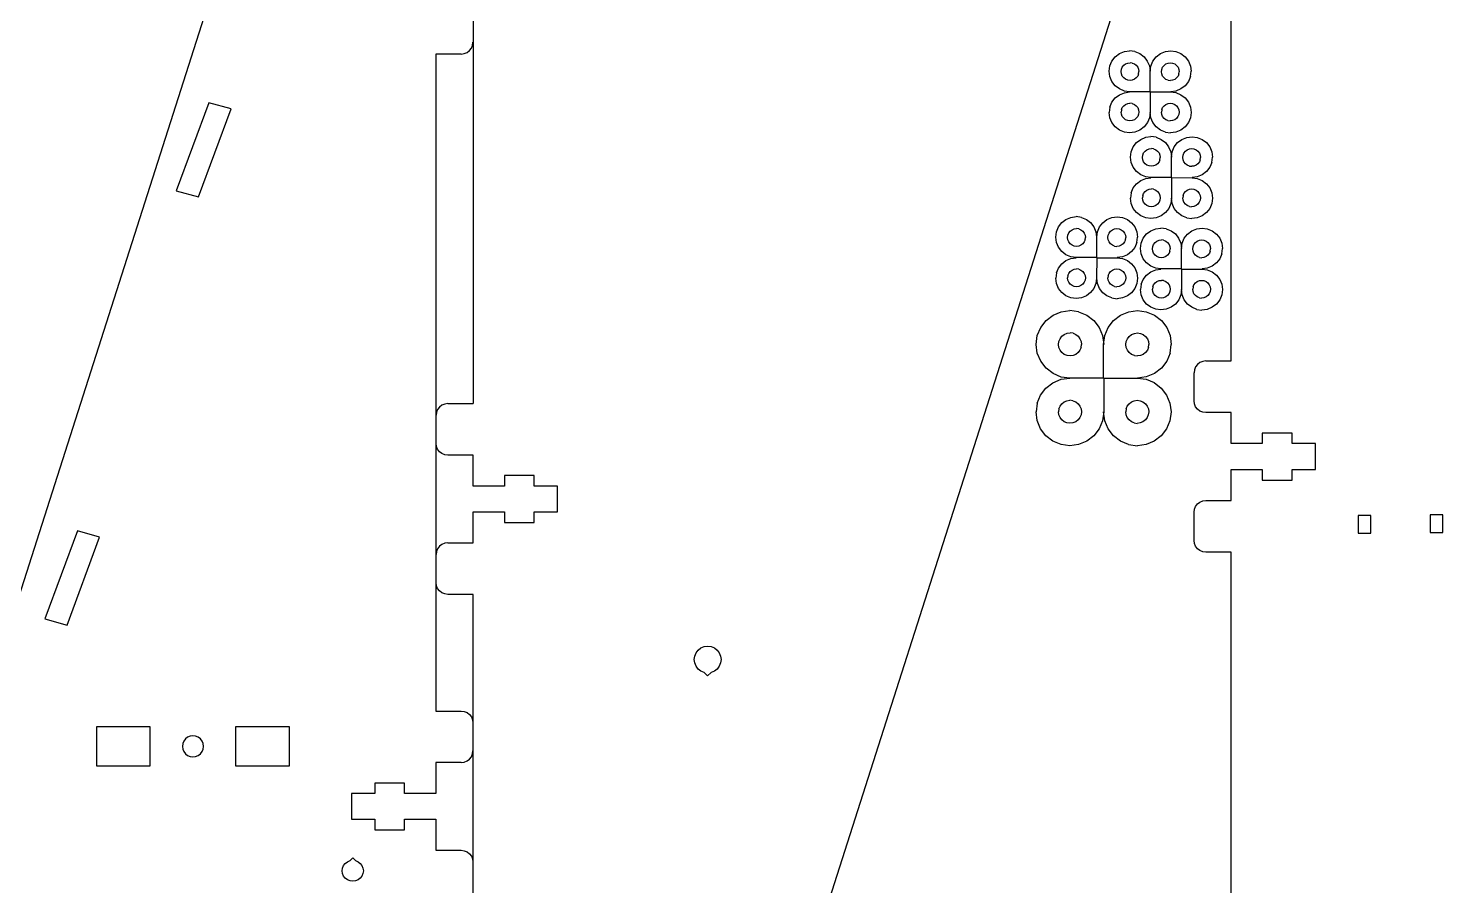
# Model space of a CAD drawing. Extents: x 0 to 941, y 0 to 539.
# Drawn here: x 396.7 to 637.9, y 171.2 to 317.5 of the extents above; entities that cross this region are included whole.
import ezdxf

# ---------------------------------------------------------------- set-up
doc = ezdxf.new("R2010")
doc.units = 0
doc.layers.add('Layer_1', color=7, linetype='CONTINUOUS')

msp = doc.modelspace()

# ---------------------------------------------------------------- linework, layer by layer
at = {"layer": 'Layer_1', "color": 5}
for points in [[(472.546849, 369.733949), (472.546849, 253.466833)], [(440.630338, 363.313664), (343.2394, 58.524133)], [(498.054969, 58.657031), (595.445906, 363.446546)], [(471.488403, 313.349051), (471.902621, 313.666266)], [(471.902621, 313.666266), (472.220459, 314.07964)], [(472.220459, 314.07964), (472.420216, 314.561044)], [(472.420216, 314.561044), (472.488401, 315.077637)], [(583.573607, 313.511278), (584.474644, 313.630037)], [(585.375746, 313.511052), (584.474644, 313.630037)], [(590.572208, 313.498759), (591.475206, 313.617174), (592.378035, 313.498429), (593.219311, 313.150519)], [(466.138458, 313.081643), (466.138458, 201.038721)], [(470.488405, 313.081643), (466.138458, 313.081643)], [(470.488405, 313.081643), (471.006029, 313.149647)], [(471.006029, 313.149647), (471.488403, 313.349051)], [(581.111185, 309.239168), (580.99277, 310.142166), (581.111515, 311.044995), (581.459424, 311.886271)], [(581.459424, 311.886102), (582.012775, 312.608506)], [(582.012775, 312.608506), (582.733872, 313.162818)], [(582.733872, 313.16296), (583.573607, 313.511278)], [(585.375746, 313.511052), (586.215315, 313.16248)], [(586.215315, 313.16248), (586.936305, 312.607913)], [(586.936305, 312.607913), (587.489435, 311.885452)], [(587.489435, 311.885452), (587.83713, 311.043979)], [(588.105275, 311.037273), (588.453932, 311.876893)], [(588.453932, 311.876893), (589.008386, 312.59788)], [(589.008386, 312.59788), (589.730847, 313.151013)], [(589.730847, 313.151013), (590.572208, 313.498759)], [(593.219142, 313.150519), (593.941546, 312.597169)], [(593.941546, 312.597169), (594.495859, 311.876071)], [(594.496, 311.876071), (594.844318, 311.036336)], [(581.45893, 308.397807), (581.111185, 309.239168)], [(587.83713, 311.043979), (587.966958, 310.143972)], [(594.844093, 309.234198), (594.49552, 308.394629)], [(594.844093, 309.234198), (594.963078, 310.135299)], [(594.844318, 311.036336), (594.963078, 310.135299)], [(582.012063, 307.675346), (581.45893, 308.397807)], [(582.733051, 307.120892), (582.012063, 307.675346)], [(582.732526, 306.144965), (583.574, 306.49266)], [(583.572671, 306.772235), (582.733051, 307.120892)], [(583.574, 306.49266), (584.474006, 306.622488)], [(592.377019, 306.772813), (591.477012, 306.642986)], [(592.370756, 306.498536), (593.210376, 306.149878)], [(593.218493, 307.120508), (592.377019, 306.772813)], [(593.940953, 307.673639), (593.218493, 307.120508)], [(594.49552, 308.394629), (593.940953, 307.673639)], [(581.106926, 304.031276), (580.987941, 303.130174)], [(581.106926, 304.031276), (581.455499, 304.870844)], [(581.455499, 304.870844), (582.010065, 305.591835)], [(582.010065, 305.591835), (582.732526, 306.144965)], [(593.210376, 306.149878), (593.931363, 305.595425)], [(593.931363, 305.595425), (594.484496, 304.872964)], [(594.832242, 304.031603), (594.950657, 303.128605), (594.831912, 302.225776), (594.484003, 301.3845)], [(594.484496, 304.872964), (594.832242, 304.031603)], [(581.1067, 302.229137), (580.987941, 303.130174)], [(581.455019, 301.389402), (581.1067, 302.229137)], [(587.845744, 302.2282), (587.497086, 301.388581)], [(588.106297, 302.226792), (587.976469, 303.126799)], [(588.453992, 301.385318), (588.106297, 302.226792)], [(582.009473, 300.668304), (581.45516, 301.389402)], [(582.731877, 300.114954), (582.009473, 300.668304)], [(585.378811, 299.766714), (584.475813, 299.6483), (583.572984, 299.767045), (582.731708, 300.114954)], [(586.220172, 300.11446), (585.378811, 299.766714)], [(586.942632, 300.667593), (586.220172, 300.11446)], [(587.497086, 301.388581), (586.942632, 300.667593)], [(589.007122, 300.662858), (588.453992, 301.385318)], [(589.728112, 300.108291), (589.007122, 300.662858)], [(590.567681, 299.759718), (589.728112, 300.108291)], [(590.567681, 299.759718), (591.468783, 299.640733)], [(592.369819, 299.759492), (591.468783, 299.640733)], [(593.209555, 300.107811), (592.369819, 299.759492)], [(593.930652, 300.662265), (593.209555, 300.107952)], [(594.484003, 301.384669), (593.930652, 300.662265)], [(584.749632, 294.610491), (584.631217, 295.513489), (584.749962, 296.416318), (585.097872, 297.257594)], [(585.097872, 297.257425), (585.651222, 297.979829)], [(585.651222, 297.979829), (586.372319, 298.534142)], [(586.372319, 298.534283), (587.212055, 298.882602)], [(587.212055, 298.882602), (588.113092, 299.001361)], [(589.014193, 298.882376), (588.113092, 299.001361)], [(589.014193, 298.882376), (589.853762, 298.533803)], [(589.853762, 298.533803), (590.574752, 297.979237)], [(590.574752, 297.979237), (591.127882, 297.256776)], [(591.127882, 297.256776), (591.475577, 296.415302)], [(591.743722, 296.408597), (592.09238, 297.248216)], [(592.09238, 297.248216), (592.646834, 297.969204)], [(592.646834, 297.969204), (593.369294, 298.522337)], [(593.369294, 298.522337), (594.210655, 298.870082)], [(594.210655, 298.870082), (595.113653, 298.988497), (596.016482, 298.869752), (596.857758, 298.521843)], [(596.857589, 298.521843), (597.579993, 297.968492)], [(597.579993, 297.968492), (598.134306, 297.247395)], [(598.134447, 297.247395), (598.482766, 296.40766)], [(585.097378, 293.76913), (584.749632, 294.610491)], [(591.475577, 296.415302), (591.605405, 295.515295)], [(598.48254, 294.605521), (598.133967, 293.765952)], [(598.48254, 294.605521), (598.601525, 295.506623)], [(598.482766, 296.40766), (598.601525, 295.506623)], [(585.650511, 293.046669), (585.097378, 293.76913)], [(586.371498, 292.492216), (585.650511, 293.046669)], [(586.370973, 291.516288), (587.212447, 291.863983)], [(587.211118, 292.143558), (586.371498, 292.492216)], [(587.212447, 291.863983), (588.112454, 291.993811)], [(596.015466, 292.144137), (595.11546, 292.014309)], [(596.009204, 291.869859), (596.848823, 291.521202)], [(596.85694, 292.491832), (596.015466, 292.144137)], [(597.579401, 293.044962), (596.85694, 292.491832)], [(598.133967, 293.765952), (597.579401, 293.044962)], [(584.745373, 289.402599), (585.093946, 290.242168)], [(585.093946, 290.242168), (585.648513, 290.963158)], [(585.648513, 290.963158), (586.370973, 291.516288)], [(596.848823, 291.521202), (597.569811, 290.966748)], [(597.569811, 290.966748), (598.122944, 290.244287)], [(598.122944, 290.244287), (598.470689, 289.402927)], [(584.745373, 289.402599), (584.626388, 288.501498)], [(584.745148, 287.600461), (584.626388, 288.501498)], [(585.093466, 286.760725), (584.745148, 287.600461)], [(591.484191, 287.599524), (591.135534, 286.759904)], [(591.744744, 287.598115), (591.614916, 288.498122)], [(592.092439, 286.756642), (591.744744, 287.598115)], [(598.470689, 289.402927), (598.589104, 288.499928), (598.470359, 287.597099), (598.12245, 286.755823)], [(572.889578, 284.328468), (573.610675, 284.88278)], [(573.610675, 284.882922), (574.45041, 285.23124)], [(574.45041, 285.23124), (575.351447, 285.349999)], [(576.252549, 285.231014), (575.351447, 285.349999)], [(576.252549, 285.231014), (577.092118, 284.882442)], [(577.092118, 284.882442), (577.813108, 284.327875)], [(579.885189, 284.317842), (580.60765, 284.870975)], [(580.60765, 284.870975), (581.449011, 285.218721)], [(581.449011, 285.218721), (582.352009, 285.337136), (583.254838, 285.218391), (584.096114, 284.870481)], [(584.095945, 284.870481), (584.818349, 284.317131)], [(585.64792, 286.039628), (585.093607, 286.760725)], [(586.370324, 285.486278), (585.64792, 286.039628)], [(589.017258, 285.138038), (588.11426, 285.019623), (587.211431, 285.138368), (586.370155, 285.486278)], [(589.858619, 285.485784), (589.017258, 285.138038)], [(590.58108, 286.038917), (589.858619, 285.485784)], [(591.135534, 286.759904), (590.58108, 286.038917)], [(592.645569, 286.034181), (592.092439, 286.756642)], [(593.366559, 285.479614), (592.645569, 286.034181)], [(594.206128, 285.131042), (593.366559, 285.479614)], [(594.206128, 285.131042), (595.10723, 285.012057)], [(596.008267, 285.130816), (595.10723, 285.012057)], [(596.848002, 285.479135), (596.008267, 285.130816)], [(597.569099, 286.033588), (596.848002, 285.479276)], [(598.12245, 286.755993), (597.569099, 286.033588)], [(571.987988, 280.95913), (571.869573, 281.862128), (571.988318, 282.764957), (572.336227, 283.606233)], [(572.336227, 283.606064), (572.889578, 284.328468)], [(577.813108, 284.327875), (578.366238, 283.605414)], [(578.366238, 283.605414), (578.713933, 282.763941)], [(578.713933, 282.763941), (578.843761, 281.863934)], [(578.982078, 282.757235), (579.330735, 283.596855)], [(579.330735, 283.596855), (579.885189, 284.317842)], [(584.818349, 284.317131), (585.372662, 283.596033)], [(585.372803, 283.596033), (585.721121, 282.756298)], [(585.721121, 282.756298), (585.83988, 281.855261)], [(586.803222, 281.669751), (587.356572, 282.392155)], [(587.356572, 282.392155), (588.07767, 282.946468)], [(588.07767, 282.946609), (588.917405, 283.294927)], [(588.917405, 283.294927), (589.818442, 283.413686)], [(590.719543, 283.294702), (589.818442, 283.413686)], [(590.719543, 283.294702), (591.559112, 282.946129)], [(591.559112, 282.946129), (592.280102, 282.391562)], [(592.280102, 282.391562), (592.833233, 281.669102)], [(593.79773, 281.660542), (594.352184, 282.381529)], [(594.352184, 282.381529), (595.074644, 282.934662)], [(595.074644, 282.934662), (595.916005, 283.282408)], [(595.916005, 283.282408), (596.819003, 283.400823), (597.721832, 283.282078), (598.563108, 282.934168)], [(598.562939, 282.934168), (599.285343, 282.380818)], [(599.285343, 282.380818), (599.839656, 281.659721)], [(572.335733, 280.117769), (571.987988, 280.95913)], [(572.888866, 279.395308), (572.335733, 280.117769)], [(585.372323, 280.114591), (584.817756, 279.393601)], [(585.720896, 280.95416), (585.372323, 280.114591)], [(585.720896, 280.95416), (585.83988, 281.855261)], [(586.454982, 279.022817), (586.336567, 279.925815), (586.455312, 280.828644), (586.803222, 281.66992)], [(592.833233, 281.669102), (593.180927, 280.827628)], [(593.180927, 280.827628), (593.310755, 279.927621)], [(593.449072, 280.820922), (593.79773, 281.660542)], [(599.839797, 281.659721), (600.188116, 280.819985)], [(600.18789, 279.017847), (600.306875, 279.918948)], [(600.188116, 280.819985), (600.306875, 279.918948)], [(572.886868, 277.311797), (573.609329, 277.864927)], [(573.609854, 278.840854), (572.888866, 279.395308)], [(573.609329, 277.864927), (574.450803, 278.212622)], [(574.449473, 278.492197), (573.609854, 278.840854)], [(574.450803, 278.212622), (575.350809, 278.34245)], [(583.253822, 278.492775), (582.353815, 278.362948)], [(583.247559, 278.218498), (584.087179, 277.86984)], [(584.095296, 278.84047), (583.253822, 278.492775)], [(584.087179, 277.86984), (584.808166, 277.315387)], [(584.817756, 279.393601), (584.095296, 278.84047)], [(586.802728, 278.181456), (586.454982, 279.022817)], [(587.355861, 277.458995), (586.802728, 278.181456)], [(588.076848, 276.904541), (587.355861, 277.458995)], [(599.284751, 277.457288), (598.56229, 276.904158)], [(599.839317, 278.178278), (599.284751, 277.457288)], [(600.18789, 279.017847), (599.839317, 278.178278)], [(571.983729, 275.751238), (571.864744, 274.850136)], [(571.983729, 275.751238), (572.332302, 276.590806)], [(572.332302, 276.590806), (572.886868, 277.311797)], [(584.808166, 277.315387), (585.361299, 276.592926)], [(585.709045, 275.751565), (585.82746, 274.848567), (585.708715, 273.945738), (585.360805, 273.104462)], [(585.361299, 276.592926), (585.709045, 275.751565)], [(586.799296, 274.654494), (587.353863, 275.375484)], [(587.353863, 275.375484), (588.076323, 275.928614)], [(588.076323, 275.928614), (588.917797, 276.276309)], [(588.916468, 276.555884), (588.076848, 276.904541)], [(588.917797, 276.276309), (589.817804, 276.406137)], [(597.720816, 276.556463), (596.82081, 276.426635)], [(597.714554, 276.282185), (598.554173, 275.933528)], [(598.56229, 276.904158), (597.720816, 276.556463)], [(598.554173, 275.933528), (599.275161, 275.379074)], [(599.275161, 275.379074), (599.828294, 274.656613)], [(571.983503, 273.949099), (571.864744, 274.850136)], [(572.331822, 273.109364), (571.983503, 273.949099)], [(572.886276, 272.388266), (572.331963, 273.109364)], [(578.373889, 273.108543), (577.819435, 272.387555)], [(578.722546, 273.948162), (578.373889, 273.108543)], [(578.9831, 273.946754), (578.853272, 274.846761)], [(579.330795, 273.10528), (578.9831, 273.946754)], [(579.883925, 272.38282), (579.330795, 273.10528)], [(585.360805, 273.104631), (584.807455, 272.382227)], [(586.450723, 273.814925), (586.331738, 272.913823)], [(586.450498, 272.012786), (586.331738, 272.913823)], [(586.450723, 273.814925), (586.799296, 274.654494)], [(593.450094, 272.010441), (593.320266, 272.910448)], [(600.17604, 273.815252), (600.294454, 272.912254), (600.175709, 272.009425), (599.8278, 271.168149)], [(599.828294, 274.656613), (600.17604, 273.815252)], [(573.60868, 271.834916), (572.886276, 272.388266)], [(576.255614, 271.486676), (575.352616, 271.368262), (574.449787, 271.487007), (573.60851, 271.834916)], [(577.096975, 271.834422), (576.255614, 271.486676)], [(577.819435, 272.387555), (577.096975, 271.834422)], [(580.604915, 271.828253), (579.883925, 272.38282)], [(581.444484, 271.47968), (580.604915, 271.828253)], [(581.444484, 271.47968), (582.345586, 271.360695)], [(583.246622, 271.479454), (582.345586, 271.360695)], [(584.086358, 271.827773), (583.246622, 271.479454)], [(584.807455, 272.382227), (584.086358, 271.827914)], [(586.798816, 271.173051), (586.450498, 272.012786)], [(587.35327, 270.451954), (586.798957, 271.173051)], [(588.075674, 269.898603), (587.35327, 270.451954)], [(592.28643, 270.451242), (591.563969, 269.898109)], [(592.840884, 271.17223), (592.28643, 270.451242)], [(593.189541, 272.011849), (592.840884, 271.17223)], [(593.797789, 271.168967), (593.450094, 272.010441)], [(594.350919, 270.446507), (593.797789, 271.168967)], [(595.07191, 269.89194), (594.350919, 270.446507)], [(599.27445, 270.445914), (598.553352, 269.891601)], [(599.8278, 271.168318), (599.27445, 270.445914)], [(570.220461, 267.648607), (571.412652, 268.565039)], [(571.412652, 268.565293), (572.800988, 269.141139)], [(572.800988, 269.141139), (574.29067, 269.337509)], [(575.780464, 269.140744), (574.29067, 269.337509)], [(575.780464, 269.140744), (577.168518, 268.564446)], [(577.168518, 268.564446), (578.36054, 267.647619)], [(581.729144, 267.641162), (582.923594, 268.555652)], [(582.923594, 268.555652), (584.314639, 269.130581)], [(584.314639, 269.130581), (585.80751, 269.326356), (587.300211, 269.130042), (588.691059, 268.554834)], [(590.722608, 269.550364), (589.81961, 269.431949), (588.916781, 269.550694), (588.075505, 269.898603)], [(588.690805, 268.554834), (589.885169, 267.639982)], [(591.563969, 269.898109), (590.722608, 269.550364)], [(595.911478, 269.543367), (595.07191, 269.89194)], [(595.911478, 269.543367), (596.81258, 269.424382)], [(597.713617, 269.543142), (596.81258, 269.424382)], [(598.553352, 269.89146), (597.713617, 269.543142)], [(568.729848, 262.078076), (568.53407, 263.570947), (568.730384, 265.063649), (569.305609, 266.454496)], [(569.305609, 266.454242), (570.220461, 267.648607)], [(578.36054, 267.647619), (579.275025, 266.453142)], [(579.275025, 266.453142), (579.849883, 265.061927)], [(580.23602, 265.060999), (580.812458, 266.449142)], [(580.812458, 266.449142), (581.729144, 267.641162)], [(589.885169, 267.639982), (590.801601, 266.447788)], [(590.801855, 266.447788), (591.377701, 265.059455)], [(579.849883, 265.061927), (580.045717, 263.569338)], [(580.039282, 263.571387), (580.23602, 265.060999)], [(591.377306, 262.079973), (591.574072, 263.569756)], [(591.377701, 265.059455), (591.574072, 263.569756)], [(569.304791, 260.687031), (568.729848, 262.078076)], [(570.219276, 259.492582), (569.304791, 260.687031)], [(590.801008, 260.691908), (589.884181, 259.499897)], [(591.377306, 262.079973), (590.801008, 260.691908)], [(571.411298, 258.575896), (570.219276, 259.492582)], [(572.799436, 257.999457), (571.411298, 258.575896)], [(588.689704, 258.58541), (587.29849, 258.010557)], [(589.884181, 259.499897), (588.689704, 258.58541)], [(569.292684, 254.924482), (570.209511, 256.116493)], [(570.209511, 256.116493), (571.403988, 257.030981)], [(571.403988, 257.030981), (572.795202, 257.605833)], [(572.795202, 257.605833), (574.287791, 257.801687)], [(574.289033, 257.80272), (572.799436, 257.999457)], [(585.789504, 257.815505), (587.279101, 257.618768)], [(587.29849, 258.010557), (585.805901, 257.814703)], [(587.279101, 257.618768), (588.667239, 257.042329)], [(588.667239, 257.042329), (589.859261, 256.125643)], [(589.859261, 256.125643), (590.773746, 254.931194)], [(467.679278, 253.398817), (467.196904, 253.199399)], [(468.196902, 253.466833), (467.679278, 253.398817)], [(468.196902, 253.466833), (472.546849, 253.466833)], [(568.716386, 253.536417), (568.51962, 252.046634)], [(568.716386, 253.536417), (569.292684, 254.924482)], [(591.348689, 253.540148), (591.544466, 252.047278), (591.348153, 250.554576), (590.772927, 249.163728)], [(590.773746, 254.931194), (591.348689, 253.540148)], [(466.265091, 251.987424), (466.196906, 251.470816)], [(466.464848, 252.468839), (466.265091, 251.987424)], [(466.782686, 252.882209), (466.464848, 252.468839)], [(467.196904, 253.199399), (466.782686, 252.882209)], [(568.715991, 250.556935), (568.51962, 252.046634)], [(580.05441, 252.045003), (579.857672, 250.555392)], [(580.228654, 250.556298), (580.03282, 252.048886)], [(569.291837, 249.168602), (568.715991, 250.556935)], [(570.208523, 247.976408), (569.292091, 249.168602)], [(579.281234, 249.167248), (578.364548, 247.975229)], [(579.857672, 250.555392), (579.281234, 249.167248)], [(580.803512, 249.165083), (580.228654, 250.556298)], [(581.717997, 247.970606), (580.803512, 249.165083)], [(590.772927, 249.163982), (589.858076, 247.969618)], [(466.265091, 246.163825), (466.196906, 246.680433)], [(466.464848, 245.68241), (466.265091, 246.163825)], [(571.402887, 247.061557), (570.208523, 247.976408)], [(575.779053, 246.485809), (574.286182, 246.290035), (572.793481, 246.486348), (571.402633, 247.061557)], [(577.170098, 247.060738), (575.779053, 246.485809)], [(578.364548, 247.975229), (577.170098, 247.060738)], [(582.910019, 247.053779), (581.717997, 247.970606)], [(584.298072, 246.477481), (582.910019, 247.053779)], [(584.298072, 246.477481), (585.787867, 246.280716)], [(587.277549, 246.477086), (585.787867, 246.280716)], [(588.665884, 247.052932), (587.277549, 246.477086)], [(589.858076, 247.969618), (588.665884, 247.053186)], [(466.782686, 245.269039), (466.464848, 245.68241)], [(467.196904, 244.951821), (466.782686, 245.269039)], [(467.679278, 244.752431), (467.196904, 244.951821)], [(468.196902, 244.684416), (467.679278, 244.752431)], [(472.546849, 244.684416), (468.196902, 244.684416)], [(472.546849, 239.395007), (472.546849, 244.684416)], [(477.846842, 241.191436), (477.846842, 239.395007)], [(482.946766, 241.191436), (477.846842, 241.191436)], [(482.946766, 239.395007), (482.946766, 241.191436)], [(477.846842, 239.395007), (472.546849, 239.395007)], [(486.89672, 239.395007), (482.946766, 239.395007)], [(486.89672, 235.003799), (486.89672, 239.395007)], [(472.546849, 229.714418), (472.546849, 235.003799)], [(472.546849, 235.003799), (477.846842, 235.003799)], [(477.846842, 235.003799), (477.846842, 233.207398)], [(482.946766, 235.003799), (486.89672, 235.003799)], [(482.946766, 233.207398), (482.946766, 235.003799)], [(477.846842, 233.207398), (482.946766, 233.207398)], [(466.782686, 229.129795), (466.464848, 228.716395)], [(467.196904, 229.446984), (466.782686, 229.129795)], [(467.679278, 229.646402), (467.196904, 229.446984)], [(468.196902, 229.714418), (467.679278, 229.646402)], [(468.196902, 229.714418), (472.546849, 229.714418)], [(466.265091, 228.235009), (466.196906, 227.718401)], [(466.464848, 228.716395), (466.265091, 228.235009)], [(466.265091, 222.41141), (466.196906, 222.928018)], [(466.464848, 221.929995), (466.265091, 222.41141)], [(466.782686, 221.516596), (466.464848, 221.929995)], [(467.196904, 221.199407), (466.782686, 221.516596)], [(467.679278, 221.000017), (467.196904, 221.199407)], [(468.196902, 220.931973), (467.679278, 221.000017)], [(472.546849, 220.931973), (468.196902, 220.931973)], [(472.546849, 108.889051), (472.546849, 220.931973)], [(466.138458, 201.038721), (470.488405, 201.038721)], [(470.488405, 201.038721), (471.006029, 200.970677)], [(471.006029, 200.970677), (471.488403, 200.771287)], [(471.488403, 200.771287), (471.902621, 200.454098)], [(471.902621, 200.454098), (472.220459, 200.040699)], [(472.220459, 200.040699), (472.420216, 199.559284)], [(472.420216, 199.559284), (472.488401, 199.042676)], [(471.902621, 192.840899), (472.220459, 193.254298)], [(472.220459, 193.254298), (472.420216, 193.735685)], [(472.420216, 193.735685), (472.488401, 194.252293)], [(470.488405, 192.256276), (466.138458, 192.256276)], [(466.138458, 192.256276), (466.138458, 186.966895)], [(470.488405, 192.256276), (471.006029, 192.324291)], [(471.006029, 192.324291), (471.488403, 192.52371)], [(471.488403, 192.52371), (471.902621, 192.840899)], [(455.73854, 188.763296), (455.73854, 186.966895)], [(460.838465, 188.763296), (455.73854, 188.763296)], [(460.838465, 186.966895), (460.838465, 188.763296)], [(455.73854, 186.966895), (451.788586, 186.966895)], [(451.788586, 186.966895), (451.788586, 182.575687)], [(466.138458, 186.966895), (460.838465, 186.966895)], [(451.788586, 182.575687), (455.73854, 182.575687)], [(455.73854, 182.575687), (455.73854, 180.779258)], [(460.838465, 180.779258), (460.838465, 182.575687)], [(460.838465, 182.575687), (466.138458, 182.575687)], [(466.138458, 182.575687), (466.138458, 177.286278)], [(455.73854, 180.779258), (460.838465, 180.779258)], [(466.138458, 177.286278), (470.488405, 177.286278)], [(470.488405, 177.286278), (471.006029, 177.218262)], [(471.006029, 177.218262), (471.488403, 177.018872)], [(471.488403, 177.018872), (471.902621, 176.701655)], [(471.902621, 176.701655), (472.220459, 176.288284)], [(472.220459, 176.288284), (472.420216, 175.806869)], [(472.420216, 175.806869), (472.488401, 175.290261)]]:
    msp.add_lwpolyline(points, dxfattribs=at)
at = {"layer": 'Layer_1', "color": 4}
for points in [[(601.800422, 260.736087), (601.800422, 334.58605)], [(596.932794, 260.66793), (596.45042, 260.468117)], [(597.450418, 260.736087), (596.932794, 260.66793)], [(597.450418, 260.736087), (601.800422, 260.736087)], [(595.518579, 259.253715), (595.450422, 258.736063)], [(595.518579, 253.418432), (595.450422, 253.936084), (595.450422, 258.736063)], [(595.718392, 259.736089), (595.518579, 259.253715)], [(596.036231, 260.150278), (595.718392, 259.736089)], [(596.45042, 260.468117), (596.036231, 260.150278)], [(595.718392, 252.936086), (595.518579, 253.418432)], [(596.036231, 252.521868), (595.718392, 252.936086)], [(596.45042, 252.204029), (596.036231, 252.521868)], [(596.932794, 252.004216), (596.45042, 252.204029)], [(597.450418, 251.936088), (596.932794, 252.004216)], [(601.800422, 251.936088), (597.450418, 251.936088)], [(601.800422, 246.636095), (601.800422, 251.936088)], [(612.200424, 248.436081), (607.100414, 248.436081)], [(607.100414, 248.436081), (607.100414, 246.636095)], [(612.200424, 246.636095), (612.200424, 248.436081)], [(607.100414, 246.636095), (601.800422, 246.636095)], [(616.150434, 246.636095), (612.200424, 246.636095)], [(616.150434, 242.236082), (616.150434, 246.636095)], [(601.800422, 236.936089), (601.800422, 242.236082)], [(601.800422, 242.236082), (607.100414, 242.236082)], [(607.100414, 242.236082), (607.100414, 240.436068)], [(612.200424, 240.436068), (612.200424, 242.236082)], [(612.200424, 242.236082), (616.150434, 242.236082)], [(607.100414, 240.436068), (612.200424, 240.436068)], [(596.036231, 236.350309), (596.45042, 236.668148)], [(596.45042, 236.668148), (596.932794, 236.867933)], [(596.932794, 236.867933), (597.450418, 236.936089), (601.800422, 236.936089)], [(595.450422, 234.936093), (595.518579, 235.453717)], [(595.518579, 229.618462), (595.450422, 230.136086), (595.450422, 234.936093)], [(595.518579, 235.453717), (595.718392, 235.936091)], [(595.718392, 235.936091), (596.036231, 236.350309)], [(595.718392, 229.136088), (595.518579, 229.618462)], [(596.036231, 228.721871), (595.718392, 229.136088)], [(596.45042, 228.404032), (596.036231, 228.721871)], [(596.932794, 228.204247), (596.45042, 228.404032)], [(597.450418, 228.13609), (596.932794, 228.204247)], [(601.800422, 228.13609), (597.450418, 228.13609)], [(601.800422, 154.286098), (601.800422, 228.13609)]]:
    msp.add_lwpolyline(points, dxfattribs=at)
at = {"layer": 'Layer_1', "color": 7}
for points in [[(583.226031, 310.841296), (583.466555, 311.155328)], [(583.466555, 311.155328), (583.779993, 311.396237)], [(583.779993, 311.396298), (584.144996, 311.547732)], [(584.144996, 311.547732), (584.536649, 311.599349)], [(584.928327, 311.54761), (584.536649, 311.599349)], [(584.928327, 311.54761), (585.293259, 311.396085)], [(585.293259, 311.396085), (585.606651, 311.155054)], [(585.606651, 311.155054), (585.847078, 310.841021)], [(590.103075, 310.830307), (590.344075, 311.143696)], [(590.344075, 311.143696), (590.658108, 311.384123)], [(590.658108, 311.384123), (591.023818, 311.535283)], [(591.023818, 311.535283), (591.416313, 311.586753), (591.808748, 311.535139)], [(591.808748, 311.535139), (592.174428, 311.383913)], [(592.174336, 311.383913), (592.488369, 311.143388)], [(592.488369, 311.143388), (592.729278, 310.829951)], [(583.074661, 309.690778), (583.023191, 310.083273), (583.074804, 310.475707)], [(583.22582, 309.325067), (583.074661, 309.690778)], [(583.074804, 310.475707), (583.226031, 310.841387)], [(583.466247, 309.011035), (583.22582, 309.325067)], [(583.779636, 308.770034), (583.466247, 309.011035)], [(584.144593, 308.618479), (583.779636, 308.770034)], [(585.292881, 308.76979), (584.927899, 308.618326)], [(585.606319, 309.010699), (585.292881, 308.76979)], [(585.846865, 309.324701), (585.606319, 309.010699)], [(585.998091, 309.690412), (585.846865, 309.324701)], [(585.847078, 310.841021), (585.99821, 310.47525)], [(585.998091, 309.690412), (586.049705, 310.082846)], [(585.99821, 310.47525), (586.049705, 310.082846)], [(587.97503, 306.63164), (587.980674, 310.136366), (588.105303, 311.03729)], [(589.89978, 310.073722), (589.951519, 310.46535)], [(589.951366, 309.682044), (589.89978, 310.073722)], [(590.10283, 309.317063), (589.951366, 309.682044)], [(589.951519, 310.46535), (590.103075, 310.830307)], [(590.343739, 309.003625), (590.10283, 309.317063)], [(590.657742, 308.763079), (590.343739, 309.003625)], [(591.023452, 308.611853), (590.657742, 308.763079)], [(592.174061, 308.762865), (591.80829, 308.611734)], [(592.488094, 309.003292), (592.174061, 308.762865)], [(592.729125, 309.316684), (592.488094, 309.003292)], [(592.88065, 309.681617), (592.729125, 309.316684)], [(592.729339, 310.829951), (592.880772, 310.464948)], [(592.88065, 309.681617), (592.932389, 310.073295)], [(592.880772, 310.464948), (592.932389, 310.073295)], [(587.978303, 306.641989), (584.473577, 306.647634), (583.572654, 306.772263)], [(584.536222, 308.56674), (584.144593, 308.618479)], [(584.927899, 308.618326), (584.536222, 308.56674)], [(587.975989, 306.633833), (587.970345, 303.129107), (587.845715, 302.228183)], [(587.965124, 306.628781), (591.469849, 306.623137), (592.370773, 306.498508)], [(591.023452, 308.611853), (591.415886, 308.560239)], [(591.80829, 308.611734), (591.415886, 308.560239)], [(427.461906, 304.786246), (421.897471, 289.775777)], [(431.260306, 303.737567), (427.461906, 304.786246)], [(583.070368, 303.583856), (583.221894, 303.948789)], [(583.221894, 303.948789), (583.462924, 304.262181)], [(583.462924, 304.262181), (583.776957, 304.502608)], [(583.776957, 304.502608), (584.142729, 304.65374)], [(584.142729, 304.65374), (584.535132, 304.705234)], [(584.927567, 304.653621), (584.535132, 304.705234)], [(584.927567, 304.653621), (585.293277, 304.502394)], [(585.293277, 304.502394), (585.607279, 304.261848)], [(585.607279, 304.261848), (585.848188, 303.948411)], [(585.848188, 303.948411), (585.999652, 303.583429)], [(589.945336, 303.580359), (590.096562, 303.946069)], [(590.096562, 303.946069), (590.337108, 304.260071)], [(590.337108, 304.260071), (590.650546, 304.50098)], [(590.650546, 304.50098), (591.015527, 304.652445)], [(591.015527, 304.652445), (591.407205, 304.704031)], [(591.407205, 304.704031), (591.798834, 304.652292)], [(591.798834, 304.652292), (592.163791, 304.500736)], [(592.163791, 304.500736), (592.47718, 304.259736)], [(592.47718, 304.259736), (592.717607, 303.945703)], [(592.717607, 303.945703), (592.868766, 303.579993)], [(425.695872, 288.727099), (431.260306, 303.737567)], [(583.070368, 303.583856), (583.018629, 303.192179)], [(583.070246, 302.800526), (583.018629, 303.192179)], [(583.22168, 302.435523), (583.070246, 302.800526)], [(583.46265, 302.122085), (583.221741, 302.435523)], [(583.776683, 301.88156), (583.46265, 302.122085)], [(584.142271, 301.730334), (583.776591, 301.88156)], [(584.9272, 301.730191), (584.534705, 301.67872), (584.142271, 301.730334)], [(585.292911, 301.88135), (584.9272, 301.730191)], [(585.606944, 302.121777), (585.292911, 301.88135)], [(585.847944, 302.435166), (585.606944, 302.121777)], [(585.9995, 302.800123), (585.847944, 302.435166)], [(586.051239, 303.191752), (585.9995, 302.800123)], [(585.999652, 303.583429), (586.051239, 303.191752)], [(589.945336, 303.580359), (589.893722, 303.187925)], [(589.945217, 302.795521), (589.893722, 303.187925)], [(590.096349, 302.429749), (589.945217, 302.795521)], [(590.336776, 302.115717), (590.096349, 302.429749)], [(590.650168, 301.874686), (590.336776, 302.115717)], [(591.0151, 301.72316), (590.650168, 301.874686)], [(591.0151, 301.72316), (591.406778, 301.671422)], [(591.798431, 301.723038), (591.406778, 301.671422)], [(592.163434, 301.874472), (591.798431, 301.723038)], [(592.476872, 302.115442), (592.163434, 301.874533)], [(592.717396, 302.429475), (592.476872, 302.115442)], [(592.868623, 302.795063), (592.717396, 302.429383)], [(592.868766, 303.579993), (592.920236, 303.187497), (592.868623, 302.795063)], [(587.105002, 296.526652), (587.41844, 296.767561)], [(587.41844, 296.767622), (587.783443, 296.919056)], [(587.783443, 296.919056), (588.175096, 296.970672)], [(588.566774, 296.918934), (588.175096, 296.970672)], [(588.566774, 296.918934), (588.931706, 296.767408)], [(588.931706, 296.767408), (589.245099, 296.526377)], [(593.982522, 296.51502), (594.296555, 296.755447)], [(594.296555, 296.755447), (594.662265, 296.906606)], [(594.662265, 296.906606), (595.054761, 296.958076), (595.447195, 296.906463)], [(595.447195, 296.906463), (595.812875, 296.755236)], [(595.812783, 296.755236), (596.126816, 296.514712)], [(586.713108, 295.062101), (586.661638, 295.454597), (586.713252, 295.847031)], [(586.864267, 294.696391), (586.713108, 295.062101)], [(586.713252, 295.847031), (586.864478, 296.212711)], [(587.104694, 294.382358), (586.864267, 294.696391)], [(586.864478, 296.212619), (587.105002, 296.526652)], [(587.418083, 294.141358), (587.104694, 294.382358)], [(589.244766, 294.382023), (588.931328, 294.141114)], [(589.485312, 294.696025), (589.244766, 294.382023)], [(589.245099, 296.526377), (589.485525, 296.212345)], [(589.636538, 295.061735), (589.485312, 294.696025)], [(589.485525, 296.212345), (589.636657, 295.846573)], [(589.636538, 295.061735), (589.688152, 295.45417)], [(589.636657, 295.846573), (589.688152, 295.45417)], [(591.613477, 292.002964), (591.619121, 295.50769), (591.743751, 296.408613)], [(593.538227, 295.445045), (593.589966, 295.836674)], [(593.589814, 295.053368), (593.538227, 295.445045)], [(593.741278, 294.688386), (593.589814, 295.053368)], [(593.589966, 295.836674), (593.741522, 296.201631)], [(593.982187, 294.374948), (593.741278, 294.688386)], [(593.741522, 296.201631), (593.982522, 296.51502)], [(594.296189, 294.134402), (593.982187, 294.374948)], [(596.126541, 294.374616), (595.812509, 294.134189)], [(596.367572, 294.688008), (596.126541, 294.374616)], [(596.126816, 296.514712), (596.367725, 296.201274)], [(596.519098, 295.052941), (596.367572, 294.688008)], [(596.367786, 296.201274), (596.51922, 295.836271)], [(596.519098, 295.052941), (596.570836, 295.444618)], [(596.51922, 295.836271), (596.570836, 295.444618)], [(591.616751, 292.013313), (588.112025, 292.018957), (587.211101, 292.143587)], [(587.78304, 293.989802), (587.418083, 294.141358)], [(588.174669, 293.938063), (587.78304, 293.989802)], [(588.566347, 293.98965), (588.174669, 293.938063)], [(588.931328, 294.141114), (588.566347, 293.98965)], [(591.614436, 292.005157), (591.608792, 288.500431), (591.484163, 287.599507)], [(591.603571, 292.000105), (595.108297, 291.99446), (596.009221, 291.869831)], [(594.661899, 293.983176), (594.296189, 294.134402)], [(594.661899, 293.983176), (595.054334, 293.931562)], [(595.446737, 293.983057), (595.054334, 293.931562)], [(595.812509, 294.134189), (595.446737, 293.983057)], [(421.897471, 289.775777), (425.695872, 288.727099)], [(586.860341, 289.320112), (587.101372, 289.633505)], [(587.101372, 289.633505), (587.415404, 289.873931)], [(587.415404, 289.873931), (587.781176, 290.025063)], [(587.781176, 290.025063), (588.17358, 290.076558)], [(588.566014, 290.024944), (588.17358, 290.076558)], [(588.566014, 290.024944), (588.931724, 289.873718)], [(588.931724, 289.873718), (589.245727, 289.633172)], [(589.245727, 289.633172), (589.486635, 289.319734)], [(593.73501, 289.317393), (593.975555, 289.631395)], [(593.975555, 289.631395), (594.288993, 289.872304)], [(594.288993, 289.872304), (594.653975, 290.023768)], [(594.653975, 290.023768), (595.045652, 290.075354)], [(595.045652, 290.075354), (595.437281, 290.023616)], [(595.437281, 290.023616), (595.802238, 289.87206)], [(595.802238, 289.87206), (596.115627, 289.631059)], [(596.115627, 289.631059), (596.356054, 289.317027)], [(586.708816, 288.95518), (586.657077, 288.563502)], [(586.708694, 288.171849), (586.657077, 288.563502)], [(586.860127, 287.806846), (586.708694, 288.171849)], [(586.708816, 288.95518), (586.860341, 289.320112)], [(587.101097, 287.493408), (586.860188, 287.806846)], [(587.41513, 287.252884), (587.101097, 287.493408)], [(587.780718, 287.101658), (587.415038, 287.252884)], [(588.565648, 287.101514), (588.173153, 287.050044), (587.780718, 287.101658)], [(588.931358, 287.252673), (588.565648, 287.101514)], [(589.245391, 287.4931), (588.931358, 287.252673)], [(589.486391, 287.806489), (589.245391, 287.4931)], [(589.637947, 288.171446), (589.486391, 287.806489)], [(589.486635, 289.319734), (589.6381, 288.954753)], [(589.689686, 288.563075), (589.637947, 288.171446)], [(589.6381, 288.954753), (589.689686, 288.563075)], [(593.583783, 288.951682), (593.53217, 288.559248)], [(593.583664, 288.166844), (593.53217, 288.559248)], [(593.734796, 287.801073), (593.583664, 288.166844)], [(593.583783, 288.951682), (593.73501, 289.317393)], [(593.975223, 287.48704), (593.734796, 287.801073)], [(594.288615, 287.246009), (593.975223, 287.48704)], [(594.653548, 287.094484), (594.288615, 287.246009)], [(594.653548, 287.094484), (595.045225, 287.042745)], [(595.436878, 287.094362), (595.045225, 287.042745)], [(595.801881, 287.245796), (595.436878, 287.094362)], [(596.115319, 287.486766), (595.801881, 287.245857)], [(596.355844, 287.800798), (596.115319, 287.486766)], [(596.50707, 288.166387), (596.355844, 287.800707)], [(596.356054, 289.317027), (596.507213, 288.951316)], [(596.507213, 288.951316), (596.558684, 288.558821), (596.50707, 288.166387)], [(573.951464, 281.41074), (573.899993, 281.803235), (573.951607, 282.195669)], [(573.951607, 282.195669), (574.102834, 282.561349)], [(574.102834, 282.561258), (574.343358, 282.87529)], [(574.343358, 282.87529), (574.656796, 283.116199)], [(574.656796, 283.11626), (575.021799, 283.267694)], [(575.021799, 283.267694), (575.413452, 283.319311)], [(575.805129, 283.267572), (575.413452, 283.319311)], [(575.805129, 283.267572), (576.170062, 283.116047)], [(576.170062, 283.116047), (576.483454, 282.875016)], [(576.483454, 282.875016), (576.723881, 282.560983)], [(576.723881, 282.560983), (576.875013, 282.195212)], [(576.875013, 282.195212), (576.926508, 281.802808)], [(578.851832, 278.351602), (578.857477, 281.856328), (578.982106, 282.757252)], [(580.828322, 282.185312), (580.979877, 282.550269)], [(580.979877, 282.550269), (581.220878, 282.863659)], [(581.220878, 282.863659), (581.534911, 283.104085)], [(581.534911, 283.104085), (581.900621, 283.255245)], [(581.900621, 283.255245), (582.293116, 283.306715), (582.68555, 283.255101)], [(582.68555, 283.255101), (583.05123, 283.103875)], [(583.051139, 283.103875), (583.365172, 282.86335)], [(583.365172, 282.86335), (583.606081, 282.549913)], [(583.606142, 282.549913), (583.757575, 282.18491)], [(574.102623, 281.045029), (573.951464, 281.41074)], [(574.34305, 280.730997), (574.102623, 281.045029)], [(574.656439, 280.489996), (574.34305, 280.730997)], [(575.021396, 280.338441), (574.656439, 280.489996)], [(575.413025, 280.286702), (575.021396, 280.338441)], [(575.804702, 280.338288), (575.413025, 280.286702)], [(576.169684, 280.489752), (575.804702, 280.338288)], [(576.483122, 280.730661), (576.169684, 280.489752)], [(576.723668, 281.044663), (576.483122, 280.730661)], [(576.874894, 281.410374), (576.723668, 281.044663)], [(576.874894, 281.410374), (576.926508, 281.802808)], [(580.776583, 281.793684), (580.828322, 282.185312)], [(580.828169, 281.402006), (580.776583, 281.793684)], [(580.979633, 281.037025), (580.828169, 281.402006)], [(581.220542, 280.723587), (580.979633, 281.037025)], [(581.534544, 280.483041), (581.220542, 280.723587)], [(581.900255, 280.331815), (581.534544, 280.483041)], [(581.900255, 280.331815), (582.292689, 280.280201)], [(582.685093, 280.331696), (582.292689, 280.280201)], [(583.050864, 280.482827), (582.685093, 280.331696)], [(583.364897, 280.723254), (583.050864, 280.482827)], [(583.605928, 281.036646), (583.364897, 280.723254)], [(583.757453, 281.401579), (583.605928, 281.036646)], [(583.757453, 281.401579), (583.809192, 281.793257)], [(583.757575, 282.18491), (583.809192, 281.793257)], [(588.418458, 279.474427), (588.366988, 279.866922), (588.418602, 280.259356)], [(588.418602, 280.259356), (588.569828, 280.625036)], [(588.569828, 280.624945), (588.810353, 280.938978)], [(588.810353, 280.938978), (589.12379, 281.179887)], [(589.12379, 281.179948), (589.488793, 281.331381)], [(589.488793, 281.331381), (589.880446, 281.382998)], [(590.272124, 281.331259), (589.880446, 281.382998)], [(590.272124, 281.331259), (590.637057, 281.179734)], [(590.637057, 281.179734), (590.950449, 280.938703)], [(590.950449, 280.938703), (591.190876, 280.62467)], [(591.190876, 280.62467), (591.342007, 280.258899)], [(591.341888, 279.474061), (591.393502, 279.866495)], [(591.342007, 280.258899), (591.393502, 279.866495)], [(593.318827, 276.415289), (593.324471, 279.920015), (593.449101, 280.820939)], [(595.243577, 279.857371), (595.295316, 280.249)], [(595.295164, 279.465693), (595.243577, 279.857371)], [(595.295316, 280.249), (595.446872, 280.613957)], [(595.446872, 280.613957), (595.687872, 280.927346)], [(595.687872, 280.927346), (596.001905, 281.167773)], [(596.001905, 281.167773), (596.367616, 281.318932)], [(596.367616, 281.318932), (596.760111, 281.370402), (597.152545, 281.318788)], [(597.152545, 281.318788), (597.518225, 281.167562)], [(597.518133, 281.167562), (597.832166, 280.927038)], [(597.832166, 280.927038), (598.073075, 280.6136)], [(598.073136, 280.6136), (598.22457, 280.248597)], [(598.224448, 279.465266), (598.276187, 279.856944)], [(598.22457, 280.248597), (598.276187, 279.856944)], [(578.855106, 278.361951), (575.35038, 278.367596), (574.449456, 278.492225)], [(578.852792, 278.353795), (578.847148, 274.849069), (578.722518, 273.948145)], [(578.841926, 278.348743), (582.346652, 278.343099), (583.247576, 278.21847)], [(588.569617, 279.108717), (588.418458, 279.474427)], [(588.810044, 278.794684), (588.569617, 279.108717)], [(589.123433, 278.553683), (588.810044, 278.794684)], [(589.48839, 278.402128), (589.123433, 278.553683)], [(589.880019, 278.350389), (589.48839, 278.402128)], [(590.271697, 278.401975), (589.880019, 278.350389)], [(590.636678, 278.553439), (590.271697, 278.401975)], [(590.950116, 278.794348), (590.636678, 278.553439)], [(591.190662, 279.108351), (590.950116, 278.794348)], [(591.341888, 279.474061), (591.190662, 279.108351)], [(595.446628, 279.100712), (595.295164, 279.465693)], [(595.687537, 278.787274), (595.446628, 279.100712)], [(596.001539, 278.546728), (595.687537, 278.787274)], [(596.367249, 278.395502), (596.001539, 278.546728)], [(596.367249, 278.395502), (596.759684, 278.343888)], [(597.152087, 278.395383), (596.759684, 278.343888)], [(597.517859, 278.546515), (597.152087, 278.395383)], [(597.831892, 278.786941), (597.517859, 278.546515)], [(598.072922, 279.100334), (597.831892, 278.786941)], [(598.224448, 279.465266), (598.072922, 279.100334)], [(573.947171, 275.303818), (573.895432, 274.912141)], [(573.947171, 275.303818), (574.098696, 275.668751)], [(574.098696, 275.668751), (574.339727, 275.982143)], [(574.339727, 275.982143), (574.65376, 276.22257)], [(574.65376, 276.22257), (575.019532, 276.373702)], [(575.019532, 276.373702), (575.411935, 276.425196)], [(575.804369, 276.373583), (575.411935, 276.425196)], [(575.804369, 276.373583), (576.17008, 276.222356)], [(576.17008, 276.222356), (576.484082, 275.981811)], [(576.484082, 275.981811), (576.724991, 275.668373)], [(576.724991, 275.668373), (576.876455, 275.303391)], [(576.876455, 275.303391), (576.928042, 274.911714)], [(580.822139, 275.300321), (580.770525, 274.907887)], [(580.822139, 275.300321), (580.973365, 275.666031)], [(580.973365, 275.666031), (581.213911, 275.980033)], [(581.213911, 275.980033), (581.527349, 276.220942)], [(581.527349, 276.220942), (581.89233, 276.372407)], [(581.89233, 276.372407), (582.284008, 276.423993)], [(582.284008, 276.423993), (582.675637, 276.372254)], [(582.675637, 276.372254), (583.040594, 276.220698)], [(583.040594, 276.220698), (583.353983, 275.979698)], [(583.353983, 275.979698), (583.59441, 275.665665)], [(583.59441, 275.665665), (583.745569, 275.299955)], [(583.745569, 275.299955), (583.797039, 274.907459), (583.745425, 274.515025)], [(593.322101, 276.425638), (589.817375, 276.431283), (588.916451, 276.555912)], [(593.319786, 276.417482), (593.314142, 272.912756), (593.189513, 272.011832)], [(593.308921, 276.41243), (596.813647, 276.406786), (597.714571, 276.282157)], [(573.947049, 274.520488), (573.895432, 274.912141)], [(574.098483, 274.155485), (573.947049, 274.520488)], [(574.339453, 273.842047), (574.098544, 274.155485)], [(574.653486, 273.601522), (574.339453, 273.842047)], [(575.019074, 273.450296), (574.653394, 273.601522)], [(575.804003, 273.450153), (575.411508, 273.398682), (575.019074, 273.450296)], [(576.169714, 273.601312), (575.804003, 273.450153)], [(576.483747, 273.841739), (576.169714, 273.601312)], [(576.724747, 274.155128), (576.483747, 273.841739)], [(576.876303, 274.520085), (576.724747, 274.155128)], [(576.928042, 274.911714), (576.876303, 274.520085)], [(580.82202, 274.515483), (580.770525, 274.907887)], [(580.973152, 274.149711), (580.82202, 274.515483)], [(581.213579, 273.835679), (580.973152, 274.149711)], [(581.526971, 273.594648), (581.213579, 273.835679)], [(581.891903, 273.443123), (581.526971, 273.594648)], [(581.891903, 273.443123), (582.283581, 273.391384)], [(582.675234, 273.443), (582.283581, 273.391384)], [(583.040237, 273.594434), (582.675234, 273.443)], [(583.353675, 273.835404), (583.040237, 273.594495)], [(583.594199, 274.149437), (583.353675, 273.835404)], [(583.745425, 274.515025), (583.594199, 274.149345)], [(588.414166, 273.367505), (588.362427, 272.975828)], [(588.414044, 272.584175), (588.362427, 272.975828)], [(588.565477, 272.219172), (588.414044, 272.584175)], [(588.414166, 273.367505), (588.565691, 273.732438)], [(588.565691, 273.732438), (588.806722, 274.04583)], [(588.806722, 274.04583), (589.120755, 274.286257)], [(589.120755, 274.286257), (589.486526, 274.437389)], [(589.486526, 274.437389), (589.87893, 274.488884)], [(590.271364, 274.43727), (589.87893, 274.488884)], [(590.271364, 274.43727), (590.637074, 274.286044)], [(590.637074, 274.286044), (590.951077, 274.045498)], [(590.951077, 274.045498), (591.191986, 273.73206)], [(591.343297, 272.583772), (591.191742, 272.218815)], [(591.191986, 273.73206), (591.34345, 273.367078)], [(591.395036, 272.975401), (591.343297, 272.583772)], [(591.34345, 273.367078), (591.395036, 272.975401)], [(595.289133, 273.364008), (595.23752, 272.971574)], [(595.289014, 272.57917), (595.23752, 272.971574)], [(595.440146, 272.213399), (595.289014, 272.57917)], [(595.289133, 273.364008), (595.44036, 273.729718)], [(595.44036, 273.729718), (595.680905, 274.043721)], [(595.680905, 274.043721), (595.994343, 274.28463)], [(595.994343, 274.28463), (596.359325, 274.436094)], [(596.359325, 274.436094), (596.751002, 274.48768)], [(596.751002, 274.48768), (597.142631, 274.435941)], [(597.142631, 274.435941), (597.507588, 274.284386)], [(597.507588, 274.284386), (597.820977, 274.043385)], [(597.820977, 274.043385), (598.061404, 273.729352)], [(598.21242, 272.578713), (598.061194, 272.213032)], [(598.061404, 273.729352), (598.212563, 273.363642)], [(598.212563, 273.363642), (598.264034, 272.971147), (598.21242, 272.578713)], [(588.806447, 271.905734), (588.565538, 272.219172)], [(589.12048, 271.66521), (588.806447, 271.905734)], [(589.486069, 271.513983), (589.120388, 271.66521)], [(590.270998, 271.51384), (589.878503, 271.46237), (589.486069, 271.513983)], [(590.636708, 271.664999), (590.270998, 271.51384)], [(590.950741, 271.905426), (590.636708, 271.664999)], [(591.191742, 272.218815), (590.950741, 271.905426)], [(595.680573, 271.899366), (595.440146, 272.213399)], [(595.993965, 271.658335), (595.680573, 271.899366)], [(596.358898, 271.50681), (595.993965, 271.658335)], [(596.358898, 271.50681), (596.750575, 271.455071)], [(597.142228, 271.506688), (596.750575, 271.455071)], [(597.507231, 271.658121), (597.142228, 271.506688)], [(597.820669, 271.899091), (597.507231, 271.658182)], [(598.061194, 272.213124), (597.820669, 271.899091)], [(573.330064, 265.257066), (573.802718, 265.45317)], [(573.802718, 265.45317), (574.309888, 265.519997)], [(574.817091, 265.453019), (574.309888, 265.519997)], [(574.817091, 265.453019), (575.289654, 265.256794)], [(584.81151, 265.247994), (585.2851, 265.443732)], [(585.2851, 265.443732), (585.793327, 265.510382), (586.301524, 265.443548)], [(586.301524, 265.443548), (586.775053, 265.247719)], [(572.416699, 263.048529), (572.35005, 263.556756), (572.416883, 264.064953)], [(572.612437, 262.574939), (572.416699, 263.048529)], [(572.416883, 264.064953), (572.612712, 264.538482)], [(572.612712, 264.538361), (572.924177, 264.945033)], [(572.924177, 264.945033), (573.330064, 265.256975)], [(575.289654, 265.256794), (575.695477, 264.944671)], [(575.695477, 264.944671), (576.006815, 264.537999)], [(576.202369, 263.048046), (576.006541, 262.574486)], [(576.006815, 264.537999), (576.202523, 264.064379)], [(576.202369, 263.048046), (576.269206, 263.556182)], [(576.202523, 264.064379), (576.269206, 263.556182)], [(580.038549, 257.819958), (580.038549, 263.577941)], [(583.829542, 263.5511), (583.896521, 264.058236)], [(583.896309, 263.0439), (583.829542, 263.5511)], [(584.092443, 262.571267), (583.896309, 263.0439)], [(583.896521, 264.058236), (584.092806, 264.53083)], [(584.092806, 264.53083), (584.404868, 264.936656)], [(584.404868, 264.936656), (584.81151, 265.247994)], [(586.774932, 265.247719), (587.181604, 264.936254)], [(587.181604, 264.936254), (587.493546, 264.530368)], [(587.68959, 263.043341), (587.493365, 262.570778)], [(587.493637, 264.530368), (587.68974, 264.057714)], [(587.68959, 263.043341), (587.756568, 263.550544)], [(587.68974, 264.057714), (587.756568, 263.550544)], [(572.923775, 262.168297), (572.612437, 262.574939)], [(573.329602, 261.856235), (572.923775, 262.168297)], [(573.802195, 261.65995), (573.329602, 261.856235)], [(574.309332, 261.592972), (573.802195, 261.65995)], [(574.816532, 261.659739), (574.309332, 261.592972)], [(575.289165, 261.855872), (574.816532, 261.659739)], [(575.695046, 262.167845), (575.289165, 261.855872)], [(576.006541, 262.574486), (575.695046, 262.167845)], [(584.404415, 262.165386), (584.092443, 262.571267)], [(584.811057, 261.853891), (584.404415, 262.165386)], [(585.284617, 261.658062), (584.811057, 261.853891)], [(585.284617, 261.658062), (585.792753, 261.591226)], [(586.30095, 261.657908), (585.792753, 261.591226)], [(586.77457, 261.853616), (586.30095, 261.657908)], [(587.181242, 262.164954), (586.77457, 261.853616)], [(587.493365, 262.570778), (587.181242, 262.164954)], [(580.040468, 257.801986), (574.282485, 257.801986)], [(580.038069, 257.816238), (585.796051, 257.816238)], [(580.055143, 257.796432), (580.055143, 252.03845)], [(572.600324, 253.045614), (572.912447, 253.451438)], [(572.912447, 253.451438), (573.319119, 253.762775)], [(573.319119, 253.762775), (573.792739, 253.958484)], [(573.792739, 253.958484), (574.300936, 254.025166)], [(574.809072, 253.95833), (574.300936, 254.025166)], [(574.809072, 253.95833), (575.282632, 253.762501)], [(575.282632, 253.762501), (575.689274, 253.451006)], [(575.689274, 253.451006), (576.001246, 253.045125)], [(584.071996, 253.043721), (584.383491, 253.450363)], [(584.383491, 253.450363), (584.789372, 253.762335)], [(584.789372, 253.762335), (585.262005, 253.958469)], [(585.262005, 253.958469), (585.769205, 254.025236)], [(585.769205, 254.025236), (586.276341, 253.958258)], [(586.276341, 253.958258), (586.748935, 253.761973)], [(586.748935, 253.761973), (587.154761, 253.44991)], [(587.154761, 253.44991), (587.466099, 253.043268)], [(572.4041, 252.573051), (572.337121, 252.065848)], [(572.403949, 251.558678), (572.337121, 252.065848)], [(572.600052, 251.086024), (572.403949, 251.558678)], [(572.4041, 252.573051), (572.600324, 253.045614)], [(572.912085, 250.680137), (572.600143, 251.086024)], [(576.000883, 251.085562), (575.688821, 250.679736)], [(576.197168, 251.558155), (576.000883, 251.085562)], [(576.001246, 253.045125), (576.19738, 252.572492)], [(576.264147, 252.065292), (576.197168, 251.558155)], [(576.19738, 252.572492), (576.264147, 252.065292)], [(583.876167, 252.570162), (583.809331, 252.062025)], [(583.876013, 251.553829), (583.809331, 252.062025)], [(584.071721, 251.080209), (583.876013, 251.553829)], [(583.876167, 252.570162), (584.071996, 253.043721)], [(584.383059, 250.673537), (584.071721, 251.080209)], [(587.465824, 251.079846), (587.15436, 250.673174)], [(587.661653, 251.553255), (587.465824, 251.079726)], [(587.466099, 253.043268), (587.661837, 252.569678)], [(587.661837, 252.569678), (587.728487, 252.061452), (587.661653, 251.553255)], [(573.318757, 250.368672), (572.912085, 250.680137)], [(573.792166, 250.172844), (573.318636, 250.368672)], [(574.808589, 250.172659), (574.300362, 250.10601), (573.792166, 250.172844)], [(575.282179, 250.368398), (574.808589, 250.172659)], [(575.688821, 250.679736), (575.282179, 250.368398)], [(584.788883, 250.361414), (584.383059, 250.673537)], [(585.261446, 250.165189), (584.788883, 250.361414)], [(585.261446, 250.165189), (585.768649, 250.098211)], [(586.275819, 250.165038), (585.768649, 250.098211)], [(586.748473, 250.361142), (586.275819, 250.165038)], [(587.15436, 250.673174), (586.748473, 250.361232)], [(625.58851, 234.410943), (623.453866, 234.410943)], [(623.453866, 234.410943), (623.453866, 231.385444)], [(625.58851, 231.385444), (625.58851, 234.410943)], [(637.859222, 234.522632), (635.724577, 234.522632)], [(635.724577, 234.522632), (635.724577, 231.497134)], [(637.859222, 231.497134), (637.859222, 234.522632)], [(405.039124, 231.761246), (399.47469, 216.750777)], [(408.837525, 230.712567), (405.039124, 231.761246)], [(403.273091, 215.702099), (408.837525, 230.712567)], [(623.453866, 231.385444), (625.58851, 231.385444)], [(635.724577, 231.497134), (637.859222, 231.497134)], [(399.47469, 216.750777), (403.273091, 215.702099)], [(510.224884, 209.822876), (510.303001, 210.414519)], [(510.303001, 210.414519), (510.53193, 210.965865)], [(510.53193, 210.965865), (510.896045, 211.439309)], [(510.896045, 211.439309), (511.370495, 211.802527)], [(511.370495, 211.802527), (511.923026, 212.030809)], [(511.923026, 212.030809), (512.515891, 212.108639)], [(512.515891, 212.108639), (513.108719, 212.030665)], [(513.108719, 212.030665), (513.661178, 211.802204)], [(513.661178, 211.802204), (514.13552, 211.438842)], [(514.13552, 211.438842), (514.499492, 210.965326)], [(514.499492, 210.965326), (514.728277, 210.413909)], [(514.728277, 210.413909), (514.80625, 209.822229)], [(510.302858, 209.231125), (510.224884, 209.822876)], [(510.53157, 208.679779), (510.302858, 209.231125)], [(510.895543, 208.206227), (510.53157, 208.679779)], [(511.36992, 207.84283), (510.895543, 208.206227)], [(511.922344, 207.614368), (511.36992, 207.84283)], [(511.922344, 207.614368), (512.515244, 207.031345), (513.108144, 207.614225)], [(513.660604, 207.842507), (513.108144, 207.614225)], [(514.135089, 208.20576), (513.660604, 207.842507)], [(514.499169, 208.679169), (514.135089, 208.20576)], [(514.728097, 209.230514), (514.499169, 208.679169)], [(514.80625, 209.822229), (514.728097, 209.230514)], [(417.459047, 198.315559), (408.277427, 198.315559)], [(408.277427, 198.315559), (408.277427, 191.715566)], [(417.459047, 191.715566), (417.459047, 198.315559)], [(432.029842, 198.315559), (432.029842, 191.715566)], [(441.211462, 198.315559), (432.02987, 198.315559)], [(441.211462, 191.715566), (441.211462, 198.315559)], [(424.279032, 196.755914), (423.845397, 196.575913), (423.472977, 196.28957), (423.187199, 195.916444), (423.007621, 195.481907), (422.94635, 195.015591)], [(424.744473, 196.817297), (424.279032, 196.755914)], [(426.542567, 195.015591), (426.481296, 195.481907), (426.301662, 195.916444), (426.015884, 196.28957), (425.643492, 196.575913), (425.209829, 196.755914), (424.744473, 196.817297)], [(422.946322, 195.015591), (423.007621, 194.549275), (423.187199, 194.114737), (423.472977, 193.741583), (423.845397, 193.455241), (424.279032, 193.275267), (424.744473, 193.213884)], [(424.744473, 193.213884), (425.209829, 193.275267)], [(425.209829, 193.275267), (425.643492, 193.455241), (426.015884, 193.741583), (426.301662, 194.114737), (426.481296, 194.549275), (426.542567, 195.015591)], [(408.277427, 191.715566), (417.459047, 191.715566)], [(432.029842, 191.715566), (441.211462, 191.715566)], [(450.206279, 173.793228), (450.267691, 174.258189)], [(450.26755, 173.328295), (450.206279, 173.793228)], [(450.267691, 174.258189), (450.447579, 174.691428)], [(450.447579, 174.691428), (450.733668, 175.063425)], [(450.733668, 175.063425), (451.106512, 175.348865)], [(451.106512, 175.348865), (451.540626, 175.528245)], [(452.472411, 175.528132), (452.006518, 175.986264), (451.540626, 175.528245)], [(452.472411, 175.528132), (452.906497, 175.348611)], [(452.906497, 175.348611), (453.279256, 175.063058)], [(453.279256, 175.063058), (453.56526, 174.690948)], [(453.56526, 174.690948), (453.744979, 174.257709)], [(453.80625, 173.79272), (453.744866, 173.327815)], [(453.744979, 174.257709), (453.80625, 173.79272)], [(450.447325, 172.894999), (450.26755, 173.328295)], [(450.733329, 172.522917), (450.447325, 172.894999)], [(451.10606, 172.237393), (450.733329, 172.522917)], [(451.540174, 172.057871), (451.10606, 172.237393)], [(452.00601, 171.996601), (451.540174, 172.057871)], [(452.471875, 172.057758), (452.00601, 171.996601)], [(452.906045, 172.237139), (452.471875, 172.057758)], [(453.278861, 172.52255), (452.906045, 172.237139)], [(453.564978, 172.894576), (453.278861, 172.52255)], [(453.744866, 173.327815), (453.564978, 172.894576)]]:
    msp.add_lwpolyline(points, dxfattribs=at)

doc.saveas('drawing.dxf')
